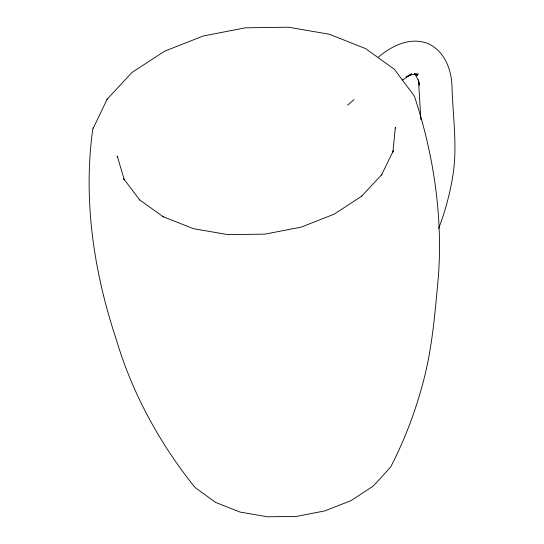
<?xml version="1.0" encoding="UTF-8"?>
<svg xmlns="http://www.w3.org/2000/svg" width="544" height="544" viewBox="0 0 544 544"><rect width="100%" height="100%" fill="white"/><g stroke="black" fill="none" stroke-linecap="round" stroke-linejoin="round"><path stroke-width="0.82" d="M107.229 98.994L92.759 129.248C82.98 199.736 93.738 271.517 116.022 338.667C132.029 392.972 159.596 443.394 195.01 487.444L215.546 502.384L240.101 512.081L267.553 516.793L296.5 516.392L324.952 510.87L350.982 500.63L373.225 486.098L390.51 467.255C404.831 439.756 415.738 410.591 423.565 380.603C432.528 346.467 435.139 311.216 438.423 276.209C442.796 215.247 433.534 153.925 414.338 96.043L394.427 69.333L365.568 48.606L329.372 34.252L288.388 27.2L245.466 27.812L203.266 35.992L164.662 51.17L131.92 72.508L107.012 99.43M438.688 228.385C445.638 210.304 450.52 191.454 453.376 172.298C457.266 143.827 452.764 115.151 452.003 86.625C451.452 69.326 444.536 50.959 427.781 43.466C410.081 36.754 392.034 45.655 378.549 56.95M92.976 128.187L93.221 127.69M347.575 105.162L354.015 99.654M402.342 80.138L411.645 73.821L406.096 76.969L410.366 75.181L414.446 74.256L418.268 74.202L414.188 73.671M414.29 74.025L417.289 75.643L416.051 74.521M415.31 74.453L418.336 80.471L419.485 85.17L418.486 79.9L420.852 119.755M395.44 128.629L395.352 127.276L392.918 152.055L393.326 150.81L381.534 174.978L381.881 174.508L361.468 196.384L361.835 196.078L334.138 214.173L301.274 227.1L265.01 234.124L228.126 234.654L193.487 228.698L162.935 216.621L163.363 216.838L139.25 199.56L139.692 199.947L123.597 178.663L124.27 179.792L117.232 155.992L117.443 157.338"/></g></svg>
